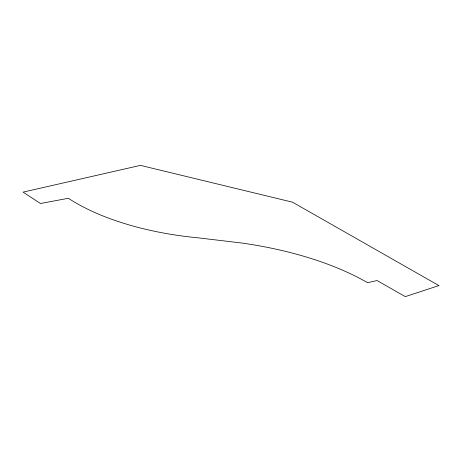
<?xml version="1.0" encoding="UTF-8"?>
<svg xmlns="http://www.w3.org/2000/svg" width="462" height="462" viewBox="0 0 462 462"><rect width="100%" height="100%" fill="white"/><g stroke="black" fill="none" stroke-linecap="round" stroke-linejoin="round"><path stroke-width="0.69" d="M438.9 285.58L405.295 296.627L377.038 280.526L367.619 282.709A218.717 96.905 4.2 0 0 242.019 243.058L197.592 237.768A179.516 79.539 4.2 0 1 68.364 198.279L40.454 203.511L23.1 192.117L140.442 165.373L292.504 202.183L438.9 285.58"/></g></svg>
